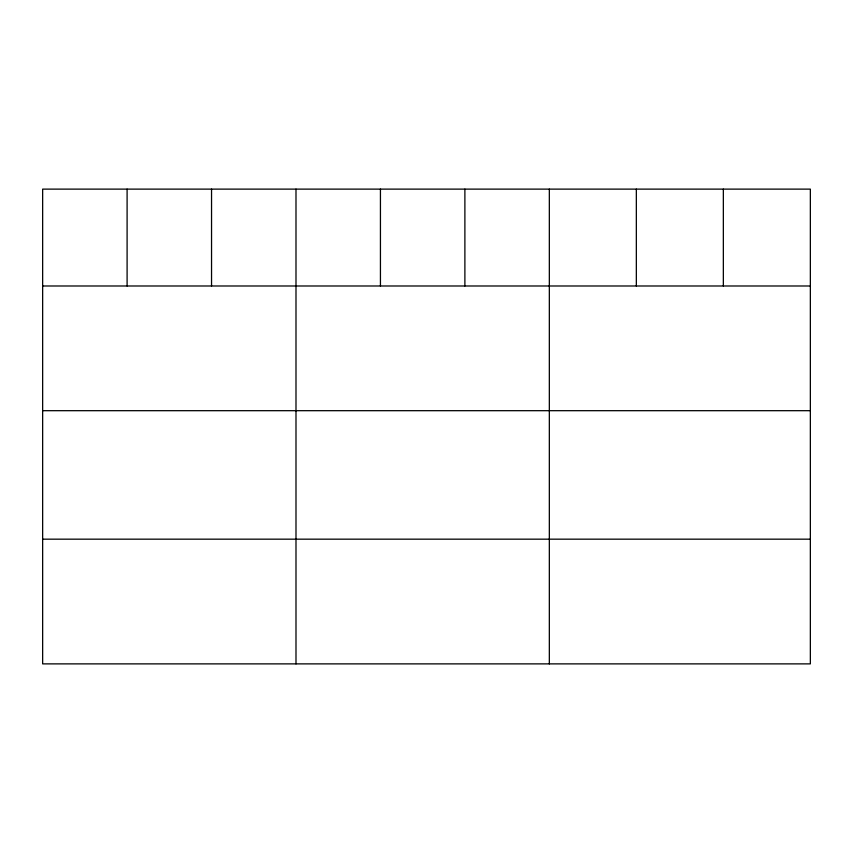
<?xml version="1.0" encoding="UTF-8"?>
<svg xmlns="http://www.w3.org/2000/svg" width="853" height="853" viewBox="0 0 853 853"><rect width="100%" height="100%" fill="white"/><g stroke="black" fill="none" stroke-linecap="round" stroke-linejoin="round"><path stroke-width="1.28" d="M810.35 285.99L810.35 663.879L42.65 663.879L42.65 189.121L810.35 189.121L810.35 285.99L42.65 285.99M42.65 410.688L810.35 410.688M42.65 539.171L810.35 539.171M723.344 189.121L723.344 285.99M636.338 189.121L636.338 285.99M549.332 189.121L549.332 663.879M464.885 189.121L464.885 285.99M380.438 189.121L380.438 285.99M295.991 189.121L295.991 663.879M211.544 189.121L211.544 285.99M127.097 189.121L127.097 285.99"/></g></svg>
